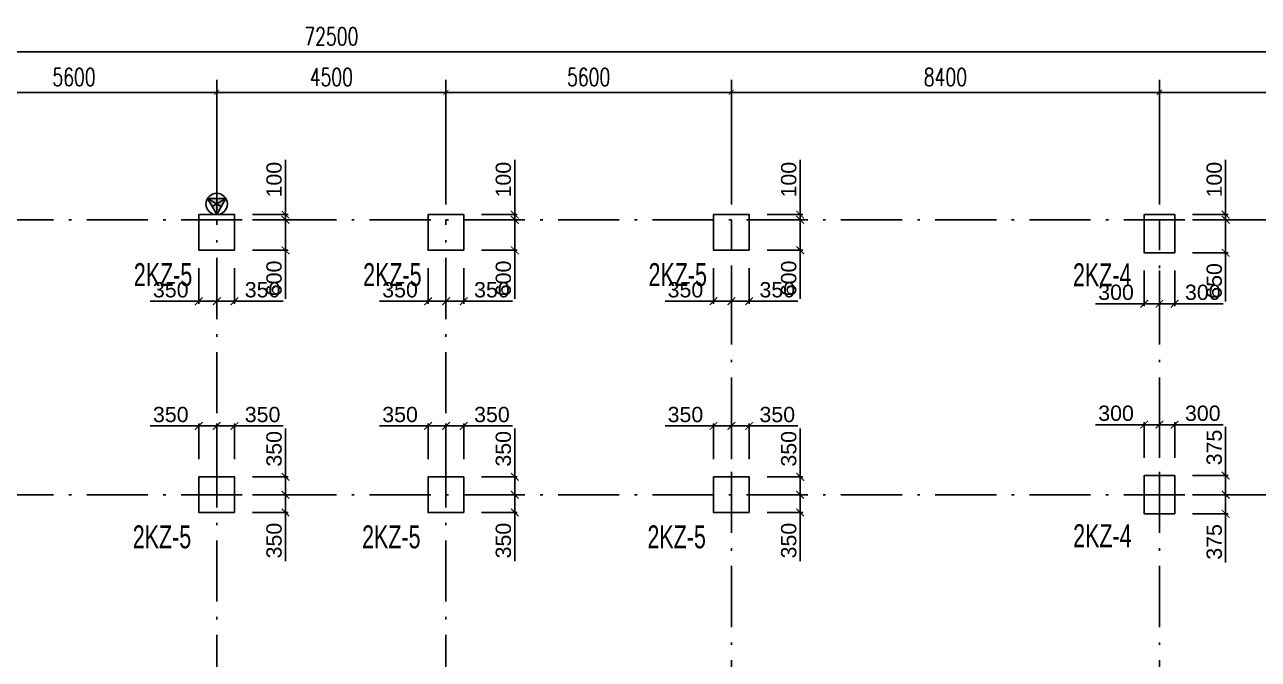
# Model space of a CAD drawing. Header units: millimetres. Extents: x -3831 to 465700, y 39900 to 106100.
# Drawn here: x 30232 to 54441, y 92667 to 105131 of the extents above; entities that cross this region are included whole.
import ezdxf

# ---------------------------------------------------------------- set-up
doc = ezdxf.new("R2010")
doc.units = ezdxf.units.MM
doc.linetypes.add('线型2', pattern=[1850, 1200, -300, 50, -300])
for name, color, linetype in [('AXIS', 3, 'Continuous'), ('column_dim', 90, 'Continuous'), ('DOTE', 10, '线型2'), ('沉降观测点', 1, 'Continuous')]:
    doc.layers.add(name, color=color, linetype=linetype)
doc.layers.add('S_Cl', color=2, linetype='Continuous', lineweight=25)
doc.layers.add('S_ColumFocus', color=2, linetype='Continuous', lineweight=9)
doc.styles.add('_TCH_DIM_T3', font='SIMPLEX', dxfattribs={"width": 0.705882, "bigfont": 'GBCBIG'})
doc.styles.get("Standard").update_dxf_attribs({"font": 'arial.ttf'})
doc.styles.add('xxxx', font='RIF.ttf')
doc.dimstyles.new('_TCH_ARCH&&100', dxfattribs={"dimtxt": 297.5, "dimasz": 100, "dimexe": 250, "dimexo": 300, "dimgap": 126.25, "dimtad": 1, "dimdec": 0, "dimzin": 0, "dimdsep": 46, "dimtxsty": '_TCH_DIM_T3', "dimblk": 'ARCHTICK', "dimcen": 0.09, "dimclrt": 7, "dimazin": 2, "dimtfac": 1, "dimtdec": 0, "dimtix": 1, "dimtmove": 2, "dimatfit": 3, "dimfxl": 100, "dimtolj": 1, "dimtzin": 0, "dimarcsym": 0})
doc.dimstyles.new('ISO-25', dxfattribs={"dimtxt": 2.5, "dimasz": 2.5, "dimexe": 1.25, "dimexo": 0.625, "dimtad": 1, "dimtxsty": 'Standard', "dimcen": 2.5, "dimadec": 0, "dimazin": 0, "dimtfac": 1, "dimtmove": 0, "dimatfit": 3, "dimfxl": 1, "dimarcsym": 0})

# ---------------------------------------------------------------- blocks, each defined once
blk = doc.blocks.new('_ArchTick')
at = {"color": 0, "linetype": 'ByBlock', "const_width": 0.15}
blk.add_lwpolyline([(-0.5, -0.5), (0.5, 0.5)], dxfattribs=at)
blk = doc.blocks.new('*D1406')
at = {"layer": 'column_dim', "color": 0, "lineweight": -2, "transparency": 16777216}
for p, q in [((53150, 101300), (53850, 101300)), ((53800, 101300), (53800, 100650)), ((53150, 100650), (53850, 100650)), ((53800, 100650), (53800, 99697))]:
    blk.add_line(p, q, dxfattribs=at)
at = {"layer": 'Defpoints', "color": 0, "transparency": 16777216}
for p in [(52800, 101300), (53800, 101300), (52800, 100650)]:
    blk.add_point(p, dxfattribs=at)
at = {"layer": 'column_dim', "color": 0, "lineweight": -2, "transparency": 16777216, "xscale": 150, "yscale": 150, "zscale": 150}
for p, rotation in [((53800, 101300), 90), ((53800, 100650), 270)]:
    blk.add_blockref('_ArchTick', p, dxfattribs=dict(at, rotation=rotation))
at = {"layer": 'column_dim', "color": 7, "transparency": 16777216, "insert": (53577, 100098), "char_height": 300, "attachment_point": 5, "rotation": 90}
blk.add_mtext('650', dxfattribs=at)
blk = doc.blocks.new('*D1407')
at = {"layer": 'column_dim', "color": 0, "lineweight": -2, "transparency": 16777216}
for p, q in [((53800, 101400), (53800, 102474)), ((53150, 101400), (53850, 101400)), ((53150, 101300), (53850, 101300)), ((53800, 101300), (53800, 101400)), ((53800, 101300), (53800, 101150))]:
    blk.add_line(p, q, dxfattribs=at)
at = {"layer": 'Defpoints', "color": 0, "transparency": 16777216}
for p in [(52800, 101400), (52800, 101300), (53800, 101300)]:
    blk.add_point(p, dxfattribs=at)
at = {"layer": 'column_dim', "color": 0, "lineweight": -2, "transparency": 16777216, "xscale": 150, "yscale": 150, "zscale": 150}
for p, rotation in [((53800, 101400), 270), ((53800, 101300), 90)]:
    blk.add_blockref('_ArchTick', p, dxfattribs=dict(at, rotation=rotation))
at = {"layer": 'column_dim', "color": 7, "transparency": 16777216, "insert": (53577, 102087), "char_height": 300, "attachment_point": 5, "rotation": 90}
blk.add_mtext('100', dxfattribs=at)
blk = doc.blocks.new('*D1408')
at = {"layer": 'column_dim', "color": 0, "lineweight": -2, "transparency": 16777216}
for p, q in [((52200, 100300), (52200, 99600)), ((52500, 100300), (52500, 99600)), ((52200, 99650), (51248, 99650)), ((52500, 99650), (52200, 99650))]:
    blk.add_line(p, q, dxfattribs=at)
at = {"layer": 'Defpoints', "color": 0, "transparency": 16777216}
for p in [(52200, 100650), (52500, 100650), (52500, 99650)]:
    blk.add_point(p, dxfattribs=at)
at = {"layer": 'column_dim', "color": 0, "lineweight": -2, "transparency": 16777216, "xscale": 150, "yscale": 150, "zscale": 150, "rotation": 180}
blk.add_blockref('_ArchTick', (52200, 99650), dxfattribs=at)
at = {"layer": 'column_dim', "color": 0, "lineweight": -2, "transparency": 16777216, "xscale": 150, "yscale": 150, "zscale": 150}
blk.add_blockref('_ArchTick', (52500, 99650), dxfattribs=at)
at = {"layer": 'column_dim', "color": 7, "transparency": 16777216, "insert": (51649, 99873), "char_height": 300, "attachment_point": 5}
blk.add_mtext('300', dxfattribs=at)
blk = doc.blocks.new('*D1409')
at = {"layer": 'column_dim', "color": 0, "lineweight": -2, "transparency": 16777216}
for p, q in [((52500, 100300), (52500, 99600)), ((52800, 100300), (52800, 99600)), ((52500, 99650), (52800, 99650)), ((52800, 99650), (53752, 99650))]:
    blk.add_line(p, q, dxfattribs=at)
at = {"layer": 'Defpoints', "color": 0, "transparency": 16777216}
for p in [(52500, 100650), (52800, 100650), (52500, 99650)]:
    blk.add_point(p, dxfattribs=at)
at = {"layer": 'column_dim', "color": 0, "lineweight": -2, "transparency": 16777216, "xscale": 150, "yscale": 150, "zscale": 150, "rotation": 180}
blk.add_blockref('_ArchTick', (52500, 99650), dxfattribs=at)
at = {"layer": 'column_dim', "color": 0, "lineweight": -2, "transparency": 16777216, "xscale": 150, "yscale": 150, "zscale": 150}
blk.add_blockref('_ArchTick', (52800, 99650), dxfattribs=at)
at = {"layer": 'column_dim', "color": 7, "transparency": 16777216, "insert": (53351, 99873), "char_height": 300, "attachment_point": 5}
blk.add_mtext('300', dxfattribs=at)
blk = doc.blocks.new('*D1410')
at = {"layer": 'column_dim', "color": 0, "lineweight": -2, "transparency": 16777216}
for p, q in [((53150, 95900), (53850, 95900)), ((53800, 95900), (53800, 95525)), ((53150, 95525), (53850, 95525)), ((53800, 95525), (53800, 94570))]:
    blk.add_line(p, q, dxfattribs=at)
at = {"layer": 'Defpoints', "color": 0, "transparency": 16777216}
for p in [(52800, 95900), (53800, 95900), (52800, 95525)]:
    blk.add_point(p, dxfattribs=at)
at = {"layer": 'column_dim', "color": 0, "lineweight": -2, "transparency": 16777216, "xscale": 150, "yscale": 150, "zscale": 150}
for p, rotation in [((53800, 95900), 90), ((53800, 95525), 270)]:
    blk.add_blockref('_ArchTick', p, dxfattribs=dict(at, rotation=rotation))
at = {"layer": 'column_dim', "color": 7, "transparency": 16777216, "insert": (53577, 94973), "char_height": 300, "attachment_point": 5, "rotation": 90}
blk.add_mtext('375', dxfattribs=at)
blk = doc.blocks.new('*D1411')
at = {"layer": 'column_dim', "color": 0, "lineweight": -2, "transparency": 16777216}
for p, q in [((53800, 96275), (53800, 97230)), ((53150, 96275), (53850, 96275)), ((53800, 95900), (53800, 96275)), ((53150, 95900), (53850, 95900))]:
    blk.add_line(p, q, dxfattribs=at)
at = {"layer": 'Defpoints', "color": 0, "transparency": 16777216}
for p in [(52800, 96275), (52800, 95900), (53800, 95900)]:
    blk.add_point(p, dxfattribs=at)
at = {"layer": 'column_dim', "color": 0, "lineweight": -2, "transparency": 16777216, "xscale": 150, "yscale": 150, "zscale": 150}
for p, rotation in [((53800, 96275), 90), ((53800, 95900), 270)]:
    blk.add_blockref('_ArchTick', p, dxfattribs=dict(at, rotation=rotation))
at = {"layer": 'column_dim', "color": 7, "transparency": 16777216, "insert": (53577, 96827), "char_height": 300, "attachment_point": 5, "rotation": 90}
blk.add_mtext('375', dxfattribs=at)
blk = doc.blocks.new('*D1412')
at = {"layer": 'column_dim', "color": 0, "lineweight": -2, "transparency": 16777216}
for p, q in [((52500, 96625), (52500, 97325)), ((52800, 96625), (52800, 97325)), ((52500, 97275), (52800, 97275)), ((52800, 97275), (53752, 97275))]:
    blk.add_line(p, q, dxfattribs=at)
at = {"layer": 'Defpoints', "color": 0, "transparency": 16777216}
for p in [(52500, 97275), (52500, 96275), (52800, 96275)]:
    blk.add_point(p, dxfattribs=at)
at = {"layer": 'column_dim', "color": 0, "lineweight": -2, "transparency": 16777216, "xscale": 150, "yscale": 150, "zscale": 150, "rotation": 180}
blk.add_blockref('_ArchTick', (52500, 97275), dxfattribs=at)
at = {"layer": 'column_dim', "color": 0, "lineweight": -2, "transparency": 16777216, "xscale": 150, "yscale": 150, "zscale": 150}
blk.add_blockref('_ArchTick', (52800, 97275), dxfattribs=at)
at = {"layer": 'column_dim', "color": 7, "transparency": 16777216, "insert": (53351, 97498), "char_height": 300, "attachment_point": 5}
blk.add_mtext('300', dxfattribs=at)
blk = doc.blocks.new('*D1413')
at = {"layer": 'column_dim', "color": 0, "lineweight": -2, "transparency": 16777216}
for p, q in [((52200, 96625), (52200, 97325)), ((52500, 96625), (52500, 97325)), ((52200, 97275), (51248, 97275)), ((52500, 97275), (52200, 97275))]:
    blk.add_line(p, q, dxfattribs=at)
at = {"layer": 'Defpoints', "color": 0, "transparency": 16777216}
for p in [(52500, 97275), (52200, 96275), (52500, 96275)]:
    blk.add_point(p, dxfattribs=at)
at = {"layer": 'column_dim', "color": 0, "lineweight": -2, "transparency": 16777216, "xscale": 150, "yscale": 150, "zscale": 150, "rotation": 180}
blk.add_blockref('_ArchTick', (52200, 97275), dxfattribs=at)
at = {"layer": 'column_dim', "color": 0, "lineweight": -2, "transparency": 16777216, "xscale": 150, "yscale": 150, "zscale": 150}
blk.add_blockref('_ArchTick', (52500, 97275), dxfattribs=at)
at = {"layer": 'column_dim', "color": 7, "transparency": 16777216, "insert": (51649, 97498), "char_height": 300, "attachment_point": 5}
blk.add_mtext('300', dxfattribs=at)
blk = doc.blocks.new('*D1438')
at = {"layer": 'column_dim', "color": 0, "lineweight": -2, "transparency": 16777216}
for p, q in [((44800, 101300), (45500, 101300)), ((45450, 101300), (45450, 100700)), ((44800, 100700), (45500, 100700)), ((45450, 100700), (45450, 99747))]:
    blk.add_line(p, q, dxfattribs=at)
at = {"layer": 'Defpoints', "color": 0, "transparency": 16777216}
for p in [(44450, 101300), (45450, 101300), (44450, 100700)]:
    blk.add_point(p, dxfattribs=at)
at = {"layer": 'column_dim', "color": 0, "lineweight": -2, "transparency": 16777216, "xscale": 150, "yscale": 150, "zscale": 150}
for p, rotation in [((45450, 101300), 90), ((45450, 100700), 270)]:
    blk.add_blockref('_ArchTick', p, dxfattribs=dict(at, rotation=rotation))
at = {"layer": 'column_dim', "color": 7, "transparency": 16777216, "insert": (45227, 100148), "char_height": 300, "attachment_point": 5, "rotation": 90}
blk.add_mtext('600', dxfattribs=at)
blk = doc.blocks.new('*D1439')
at = {"layer": 'column_dim', "color": 0, "lineweight": -2, "transparency": 16777216}
for p, q in [((45450, 101400), (45450, 102474)), ((44800, 101400), (45500, 101400)), ((44800, 101300), (45500, 101300)), ((45450, 101300), (45450, 101400)), ((45450, 101300), (45450, 101150))]:
    blk.add_line(p, q, dxfattribs=at)
at = {"layer": 'Defpoints', "color": 0, "transparency": 16777216}
for p in [(44450, 101400), (44450, 101300), (45450, 101300)]:
    blk.add_point(p, dxfattribs=at)
at = {"layer": 'column_dim', "color": 0, "lineweight": -2, "transparency": 16777216, "xscale": 150, "yscale": 150, "zscale": 150}
for p, rotation in [((45450, 101400), 270), ((45450, 101300), 90)]:
    blk.add_blockref('_ArchTick', p, dxfattribs=dict(at, rotation=rotation))
at = {"layer": 'column_dim', "color": 7, "transparency": 16777216, "insert": (45227, 102087), "char_height": 300, "attachment_point": 5, "rotation": 90}
blk.add_mtext('100', dxfattribs=at)
blk = doc.blocks.new('*D1440')
at = {"layer": 'column_dim', "color": 0, "lineweight": -2, "transparency": 16777216}
for p, q in [((43750, 100350), (43750, 99650)), ((44100, 100350), (44100, 99650)), ((43750, 99700), (42798, 99700)), ((44100, 99700), (43750, 99700))]:
    blk.add_line(p, q, dxfattribs=at)
at = {"layer": 'Defpoints', "color": 0, "transparency": 16777216}
for p in [(43750, 100700), (44100, 100700), (44100, 99700)]:
    blk.add_point(p, dxfattribs=at)
at = {"layer": 'column_dim', "color": 0, "lineweight": -2, "transparency": 16777216, "xscale": 150, "yscale": 150, "zscale": 150, "rotation": 180}
blk.add_blockref('_ArchTick', (43750, 99700), dxfattribs=at)
at = {"layer": 'column_dim', "color": 0, "lineweight": -2, "transparency": 16777216, "xscale": 150, "yscale": 150, "zscale": 150}
blk.add_blockref('_ArchTick', (44100, 99700), dxfattribs=at)
at = {"layer": 'column_dim', "color": 7, "transparency": 16777216, "insert": (43199, 99923), "char_height": 300, "attachment_point": 5}
blk.add_mtext('350', dxfattribs=at)
blk = doc.blocks.new('*D1441')
at = {"layer": 'column_dim', "color": 0, "lineweight": -2, "transparency": 16777216}
for p, q in [((44100, 100350), (44100, 99650)), ((44450, 100350), (44450, 99650)), ((44100, 99700), (44450, 99700)), ((44450, 99700), (45402, 99700))]:
    blk.add_line(p, q, dxfattribs=at)
at = {"layer": 'Defpoints', "color": 0, "transparency": 16777216}
for p in [(44100, 100700), (44450, 100700), (44100, 99700)]:
    blk.add_point(p, dxfattribs=at)
at = {"layer": 'column_dim', "color": 0, "lineweight": -2, "transparency": 16777216, "xscale": 150, "yscale": 150, "zscale": 150, "rotation": 180}
blk.add_blockref('_ArchTick', (44100, 99700), dxfattribs=at)
at = {"layer": 'column_dim', "color": 0, "lineweight": -2, "transparency": 16777216, "xscale": 150, "yscale": 150, "zscale": 150}
blk.add_blockref('_ArchTick', (44450, 99700), dxfattribs=at)
at = {"layer": 'column_dim', "color": 7, "transparency": 16777216, "insert": (45001, 99923), "char_height": 300, "attachment_point": 5}
blk.add_mtext('350', dxfattribs=at)
blk = doc.blocks.new('*D1442')
at = {"layer": 'column_dim', "color": 0, "lineweight": -2, "transparency": 16777216}
for p, q in [((44800, 95900), (45500, 95900)), ((45450, 95900), (45450, 95550)), ((44800, 95550), (45500, 95550)), ((45450, 95550), (45450, 94598))]:
    blk.add_line(p, q, dxfattribs=at)
at = {"layer": 'Defpoints', "color": 0, "transparency": 16777216}
for p in [(44450, 95900), (45450, 95900), (44450, 95550)]:
    blk.add_point(p, dxfattribs=at)
at = {"layer": 'column_dim', "color": 0, "lineweight": -2, "transparency": 16777216, "xscale": 150, "yscale": 150, "zscale": 150}
for p, rotation in [((45450, 95900), 90), ((45450, 95550), 270)]:
    blk.add_blockref('_ArchTick', p, dxfattribs=dict(at, rotation=rotation))
at = {"layer": 'column_dim', "color": 7, "transparency": 16777216, "insert": (45227, 94999), "char_height": 300, "attachment_point": 5, "rotation": 90}
blk.add_mtext('350', dxfattribs=at)
blk = doc.blocks.new('*D1443')
at = {"layer": 'column_dim', "color": 0, "lineweight": -2, "transparency": 16777216}
for p, q in [((45450, 96250), (45450, 97202)), ((44800, 96250), (45500, 96250)), ((45450, 95900), (45450, 96250)), ((44800, 95900), (45500, 95900))]:
    blk.add_line(p, q, dxfattribs=at)
at = {"layer": 'Defpoints', "color": 0, "transparency": 16777216}
for p in [(44450, 96250), (44450, 95900), (45450, 95900)]:
    blk.add_point(p, dxfattribs=at)
at = {"layer": 'column_dim', "color": 0, "lineweight": -2, "transparency": 16777216, "xscale": 150, "yscale": 150, "zscale": 150}
for p, rotation in [((45450, 96250), 90), ((45450, 95900), 270)]:
    blk.add_blockref('_ArchTick', p, dxfattribs=dict(at, rotation=rotation))
at = {"layer": 'column_dim', "color": 7, "transparency": 16777216, "insert": (45227, 96801), "char_height": 300, "attachment_point": 5, "rotation": 90}
blk.add_mtext('350', dxfattribs=at)
blk = doc.blocks.new('*D1444')
at = {"layer": 'column_dim', "color": 0, "lineweight": -2, "transparency": 16777216}
for p, q in [((44100, 96600), (44100, 97300)), ((44100, 97250), (44450, 97250)), ((44450, 96600), (44450, 97300)), ((44450, 97250), (45402, 97250))]:
    blk.add_line(p, q, dxfattribs=at)
at = {"layer": 'Defpoints', "color": 0, "transparency": 16777216}
for p in [(44100, 97250), (44100, 96250), (44450, 96250)]:
    blk.add_point(p, dxfattribs=at)
at = {"layer": 'column_dim', "color": 0, "lineweight": -2, "transparency": 16777216, "xscale": 150, "yscale": 150, "zscale": 150, "rotation": 180}
blk.add_blockref('_ArchTick', (44100, 97250), dxfattribs=at)
at = {"layer": 'column_dim', "color": 0, "lineweight": -2, "transparency": 16777216, "xscale": 150, "yscale": 150, "zscale": 150}
blk.add_blockref('_ArchTick', (44450, 97250), dxfattribs=at)
at = {"layer": 'column_dim', "color": 7, "transparency": 16777216, "insert": (45001, 97473), "char_height": 300, "attachment_point": 5}
blk.add_mtext('350', dxfattribs=at)
blk = doc.blocks.new('*D1445')
at = {"layer": 'column_dim', "color": 0, "lineweight": -2, "transparency": 16777216}
for p, q in [((43750, 97250), (42798, 97250)), ((43750, 96600), (43750, 97300)), ((44100, 97250), (43750, 97250)), ((44100, 96600), (44100, 97300))]:
    blk.add_line(p, q, dxfattribs=at)
at = {"layer": 'Defpoints', "color": 0, "transparency": 16777216}
for p in [(44100, 97250), (43750, 96250), (44100, 96250)]:
    blk.add_point(p, dxfattribs=at)
at = {"layer": 'column_dim', "color": 0, "lineweight": -2, "transparency": 16777216, "xscale": 150, "yscale": 150, "zscale": 150, "rotation": 180}
blk.add_blockref('_ArchTick', (43750, 97250), dxfattribs=at)
at = {"layer": 'column_dim', "color": 0, "lineweight": -2, "transparency": 16777216, "xscale": 150, "yscale": 150, "zscale": 150}
blk.add_blockref('_ArchTick', (44100, 97250), dxfattribs=at)
at = {"layer": 'column_dim', "color": 7, "transparency": 16777216, "insert": (43199, 97473), "char_height": 300, "attachment_point": 5}
blk.add_mtext('350', dxfattribs=at)
blk = doc.blocks.new('*D1466')
at = {"layer": 'column_dim', "color": 0, "lineweight": -2, "transparency": 16777216}
for p, q in [((39200, 101300), (39900, 101300)), ((39850, 101300), (39850, 100700)), ((39200, 100700), (39900, 100700)), ((39850, 100700), (39850, 99747))]:
    blk.add_line(p, q, dxfattribs=at)
at = {"layer": 'Defpoints', "color": 0, "transparency": 16777216}
for p in [(38850, 101300), (39850, 101300), (38850, 100700)]:
    blk.add_point(p, dxfattribs=at)
at = {"layer": 'column_dim', "color": 0, "lineweight": -2, "transparency": 16777216, "xscale": 150, "yscale": 150, "zscale": 150}
for p, rotation in [((39850, 101300), 90), ((39850, 100700), 270)]:
    blk.add_blockref('_ArchTick', p, dxfattribs=dict(at, rotation=rotation))
at = {"layer": 'column_dim', "color": 7, "transparency": 16777216, "insert": (39627, 100148), "char_height": 300, "attachment_point": 5, "rotation": 90}
blk.add_mtext('600', dxfattribs=at)
blk = doc.blocks.new('*D1467')
at = {"layer": 'column_dim', "color": 0, "lineweight": -2, "transparency": 16777216}
for p, q in [((39850, 101400), (39850, 102474)), ((39200, 101400), (39900, 101400)), ((39200, 101300), (39900, 101300)), ((39850, 101300), (39850, 101400)), ((39850, 101300), (39850, 101150))]:
    blk.add_line(p, q, dxfattribs=at)
at = {"layer": 'Defpoints', "color": 0, "transparency": 16777216}
for p in [(38850, 101400), (38850, 101300), (39850, 101300)]:
    blk.add_point(p, dxfattribs=at)
at = {"layer": 'column_dim', "color": 0, "lineweight": -2, "transparency": 16777216, "xscale": 150, "yscale": 150, "zscale": 150}
for p, rotation in [((39850, 101400), 270), ((39850, 101300), 90)]:
    blk.add_blockref('_ArchTick', p, dxfattribs=dict(at, rotation=rotation))
at = {"layer": 'column_dim', "color": 7, "transparency": 16777216, "insert": (39627, 102087), "char_height": 300, "attachment_point": 5, "rotation": 90}
blk.add_mtext('100', dxfattribs=at)
blk = doc.blocks.new('*D1468')
at = {"layer": 'column_dim', "color": 0, "lineweight": -2, "transparency": 16777216}
for p, q in [((38150, 100350), (38150, 99650)), ((38500, 100350), (38500, 99650)), ((38150, 99700), (37198, 99700)), ((38500, 99700), (38150, 99700))]:
    blk.add_line(p, q, dxfattribs=at)
at = {"layer": 'Defpoints', "color": 0, "transparency": 16777216}
for p in [(38150, 100700), (38500, 100700), (38500, 99700)]:
    blk.add_point(p, dxfattribs=at)
at = {"layer": 'column_dim', "color": 0, "lineweight": -2, "transparency": 16777216, "xscale": 150, "yscale": 150, "zscale": 150, "rotation": 180}
blk.add_blockref('_ArchTick', (38150, 99700), dxfattribs=at)
at = {"layer": 'column_dim', "color": 0, "lineweight": -2, "transparency": 16777216, "xscale": 150, "yscale": 150, "zscale": 150}
blk.add_blockref('_ArchTick', (38500, 99700), dxfattribs=at)
at = {"layer": 'column_dim', "color": 7, "transparency": 16777216, "insert": (37599, 99923), "char_height": 300, "attachment_point": 5}
blk.add_mtext('350', dxfattribs=at)
blk = doc.blocks.new('*D1469')
at = {"layer": 'column_dim', "color": 0, "lineweight": -2, "transparency": 16777216}
for p, q in [((38500, 100350), (38500, 99650)), ((38850, 100350), (38850, 99650)), ((38500, 99700), (38850, 99700)), ((38850, 99700), (39802, 99700))]:
    blk.add_line(p, q, dxfattribs=at)
at = {"layer": 'Defpoints', "color": 0, "transparency": 16777216}
for p in [(38500, 100700), (38850, 100700), (38500, 99700)]:
    blk.add_point(p, dxfattribs=at)
at = {"layer": 'column_dim', "color": 0, "lineweight": -2, "transparency": 16777216, "xscale": 150, "yscale": 150, "zscale": 150, "rotation": 180}
blk.add_blockref('_ArchTick', (38500, 99700), dxfattribs=at)
at = {"layer": 'column_dim', "color": 0, "lineweight": -2, "transparency": 16777216, "xscale": 150, "yscale": 150, "zscale": 150}
blk.add_blockref('_ArchTick', (38850, 99700), dxfattribs=at)
at = {"layer": 'column_dim', "color": 7, "transparency": 16777216, "insert": (39401, 99923), "char_height": 300, "attachment_point": 5}
blk.add_mtext('350', dxfattribs=at)
blk = doc.blocks.new('*D1470')
at = {"layer": 'column_dim', "color": 0, "lineweight": -2, "transparency": 16777216}
for p, q in [((39200, 95900), (39900, 95900)), ((39850, 95900), (39850, 95550)), ((39200, 95550), (39900, 95550)), ((39850, 95550), (39850, 94598))]:
    blk.add_line(p, q, dxfattribs=at)
at = {"layer": 'Defpoints', "color": 0, "transparency": 16777216}
for p in [(38850, 95900), (39850, 95900), (38850, 95550)]:
    blk.add_point(p, dxfattribs=at)
at = {"layer": 'column_dim', "color": 0, "lineweight": -2, "transparency": 16777216, "xscale": 150, "yscale": 150, "zscale": 150}
for p, rotation in [((39850, 95900), 90), ((39850, 95550), 270)]:
    blk.add_blockref('_ArchTick', p, dxfattribs=dict(at, rotation=rotation))
at = {"layer": 'column_dim', "color": 7, "transparency": 16777216, "insert": (39627, 94999), "char_height": 300, "attachment_point": 5, "rotation": 90}
blk.add_mtext('350', dxfattribs=at)
blk = doc.blocks.new('*D1471')
at = {"layer": 'column_dim', "color": 0, "lineweight": -2, "transparency": 16777216}
for p, q in [((39850, 96250), (39850, 97202)), ((39200, 96250), (39900, 96250)), ((39850, 95900), (39850, 96250)), ((39200, 95900), (39900, 95900))]:
    blk.add_line(p, q, dxfattribs=at)
at = {"layer": 'Defpoints', "color": 0, "transparency": 16777216}
for p in [(38850, 96250), (38850, 95900), (39850, 95900)]:
    blk.add_point(p, dxfattribs=at)
at = {"layer": 'column_dim', "color": 0, "lineweight": -2, "transparency": 16777216, "xscale": 150, "yscale": 150, "zscale": 150}
for p, rotation in [((39850, 96250), 90), ((39850, 95900), 270)]:
    blk.add_blockref('_ArchTick', p, dxfattribs=dict(at, rotation=rotation))
at = {"layer": 'column_dim', "color": 7, "transparency": 16777216, "insert": (39627, 96801), "char_height": 300, "attachment_point": 5, "rotation": 90}
blk.add_mtext('350', dxfattribs=at)
blk = doc.blocks.new('*D1472')
at = {"layer": 'column_dim', "color": 0, "lineweight": -2, "transparency": 16777216}
for p, q in [((38500, 96600), (38500, 97300)), ((38500, 97250), (38850, 97250)), ((38850, 96600), (38850, 97300)), ((38850, 97250), (39802, 97250))]:
    blk.add_line(p, q, dxfattribs=at)
at = {"layer": 'Defpoints', "color": 0, "transparency": 16777216}
for p in [(38500, 97250), (38500, 96250), (38850, 96250)]:
    blk.add_point(p, dxfattribs=at)
at = {"layer": 'column_dim', "color": 0, "lineweight": -2, "transparency": 16777216, "xscale": 150, "yscale": 150, "zscale": 150, "rotation": 180}
blk.add_blockref('_ArchTick', (38500, 97250), dxfattribs=at)
at = {"layer": 'column_dim', "color": 0, "lineweight": -2, "transparency": 16777216, "xscale": 150, "yscale": 150, "zscale": 150}
blk.add_blockref('_ArchTick', (38850, 97250), dxfattribs=at)
at = {"layer": 'column_dim', "color": 7, "transparency": 16777216, "insert": (39401, 97473), "char_height": 300, "attachment_point": 5}
blk.add_mtext('350', dxfattribs=at)
blk = doc.blocks.new('*D1473')
at = {"layer": 'column_dim', "color": 0, "lineweight": -2, "transparency": 16777216}
for p, q in [((38150, 97250), (37198, 97250)), ((38150, 96600), (38150, 97300)), ((38500, 97250), (38150, 97250)), ((38500, 96600), (38500, 97300))]:
    blk.add_line(p, q, dxfattribs=at)
at = {"layer": 'Defpoints', "color": 0, "transparency": 16777216}
for p in [(38500, 97250), (38150, 96250), (38500, 96250)]:
    blk.add_point(p, dxfattribs=at)
at = {"layer": 'column_dim', "color": 0, "lineweight": -2, "transparency": 16777216, "xscale": 150, "yscale": 150, "zscale": 150, "rotation": 180}
blk.add_blockref('_ArchTick', (38150, 97250), dxfattribs=at)
at = {"layer": 'column_dim', "color": 0, "lineweight": -2, "transparency": 16777216, "xscale": 150, "yscale": 150, "zscale": 150}
blk.add_blockref('_ArchTick', (38500, 97250), dxfattribs=at)
at = {"layer": 'column_dim', "color": 7, "transparency": 16777216, "insert": (37599, 97473), "char_height": 300, "attachment_point": 5}
blk.add_mtext('350', dxfattribs=at)
blk = doc.blocks.new('*D1492')
at = {"layer": 'column_dim', "color": 0, "lineweight": -2, "transparency": 16777216}
for p, q in [((34700, 101300), (35400, 101300)), ((35350, 101300), (35350, 100700)), ((34700, 100700), (35400, 100700)), ((35350, 100700), (35350, 99747))]:
    blk.add_line(p, q, dxfattribs=at)
at = {"layer": 'Defpoints', "color": 0, "transparency": 16777216}
for p in [(34350, 101300), (35350, 101300), (34350, 100700)]:
    blk.add_point(p, dxfattribs=at)
at = {"layer": 'column_dim', "color": 0, "lineweight": -2, "transparency": 16777216, "xscale": 150, "yscale": 150, "zscale": 150}
for p, rotation in [((35350, 101300), 90), ((35350, 100700), 270)]:
    blk.add_blockref('_ArchTick', p, dxfattribs=dict(at, rotation=rotation))
at = {"layer": 'column_dim', "color": 7, "transparency": 16777216, "insert": (35127, 100148), "char_height": 300, "attachment_point": 5, "rotation": 90}
blk.add_mtext('600', dxfattribs=at)
blk = doc.blocks.new('*D1493')
at = {"layer": 'column_dim', "color": 0, "lineweight": -2, "transparency": 16777216}
for p, q in [((35350, 101400), (35350, 102474)), ((34700, 101400), (35400, 101400)), ((34700, 101300), (35400, 101300)), ((35350, 101300), (35350, 101400)), ((35350, 101300), (35350, 101150))]:
    blk.add_line(p, q, dxfattribs=at)
at = {"layer": 'Defpoints', "color": 0, "transparency": 16777216}
for p in [(34350, 101400), (34350, 101300), (35350, 101300)]:
    blk.add_point(p, dxfattribs=at)
at = {"layer": 'column_dim', "color": 0, "lineweight": -2, "transparency": 16777216, "xscale": 150, "yscale": 150, "zscale": 150}
for p, rotation in [((35350, 101400), 270), ((35350, 101300), 90)]:
    blk.add_blockref('_ArchTick', p, dxfattribs=dict(at, rotation=rotation))
at = {"layer": 'column_dim', "color": 7, "transparency": 16777216, "insert": (35127, 102087), "char_height": 300, "attachment_point": 5, "rotation": 90}
blk.add_mtext('100', dxfattribs=at)
blk = doc.blocks.new('*D1494')
at = {"layer": 'column_dim', "color": 0, "lineweight": -2, "transparency": 16777216}
for p, q in [((33650, 100350), (33650, 99650)), ((34000, 100350), (34000, 99650)), ((33650, 99700), (32698, 99700)), ((34000, 99700), (33650, 99700))]:
    blk.add_line(p, q, dxfattribs=at)
at = {"layer": 'Defpoints', "color": 0, "transparency": 16777216}
for p in [(33650, 100700), (34000, 100700), (34000, 99700)]:
    blk.add_point(p, dxfattribs=at)
at = {"layer": 'column_dim', "color": 0, "lineweight": -2, "transparency": 16777216, "xscale": 150, "yscale": 150, "zscale": 150, "rotation": 180}
blk.add_blockref('_ArchTick', (33650, 99700), dxfattribs=at)
at = {"layer": 'column_dim', "color": 0, "lineweight": -2, "transparency": 16777216, "xscale": 150, "yscale": 150, "zscale": 150}
blk.add_blockref('_ArchTick', (34000, 99700), dxfattribs=at)
at = {"layer": 'column_dim', "color": 7, "transparency": 16777216, "insert": (33099, 99923), "char_height": 300, "attachment_point": 5}
blk.add_mtext('350', dxfattribs=at)
blk = doc.blocks.new('*D1495')
at = {"layer": 'column_dim', "color": 0, "lineweight": -2, "transparency": 16777216}
for p, q in [((34000, 100350), (34000, 99650)), ((34350, 100350), (34350, 99650)), ((34000, 99700), (34350, 99700)), ((34350, 99700), (35302, 99700))]:
    blk.add_line(p, q, dxfattribs=at)
at = {"layer": 'Defpoints', "color": 0, "transparency": 16777216}
for p in [(34000, 100700), (34350, 100700), (34000, 99700)]:
    blk.add_point(p, dxfattribs=at)
at = {"layer": 'column_dim', "color": 0, "lineweight": -2, "transparency": 16777216, "xscale": 150, "yscale": 150, "zscale": 150, "rotation": 180}
blk.add_blockref('_ArchTick', (34000, 99700), dxfattribs=at)
at = {"layer": 'column_dim', "color": 0, "lineweight": -2, "transparency": 16777216, "xscale": 150, "yscale": 150, "zscale": 150}
blk.add_blockref('_ArchTick', (34350, 99700), dxfattribs=at)
at = {"layer": 'column_dim', "color": 7, "transparency": 16777216, "insert": (34901, 99923), "char_height": 300, "attachment_point": 5}
blk.add_mtext('350', dxfattribs=at)
blk = doc.blocks.new('*D1496')
at = {"layer": 'column_dim', "color": 0, "lineweight": -2, "transparency": 16777216}
for p, q in [((34700, 95900), (35400, 95900)), ((35350, 95900), (35350, 95550)), ((34700, 95550), (35400, 95550)), ((35350, 95550), (35350, 94598))]:
    blk.add_line(p, q, dxfattribs=at)
at = {"layer": 'Defpoints', "color": 0, "transparency": 16777216}
for p in [(34350, 95900), (35350, 95900), (34350, 95550)]:
    blk.add_point(p, dxfattribs=at)
at = {"layer": 'column_dim', "color": 0, "lineweight": -2, "transparency": 16777216, "xscale": 150, "yscale": 150, "zscale": 150}
for p, rotation in [((35350, 95900), 90), ((35350, 95550), 270)]:
    blk.add_blockref('_ArchTick', p, dxfattribs=dict(at, rotation=rotation))
at = {"layer": 'column_dim', "color": 7, "transparency": 16777216, "insert": (35127, 94999), "char_height": 300, "attachment_point": 5, "rotation": 90}
blk.add_mtext('350', dxfattribs=at)
blk = doc.blocks.new('*D1497')
at = {"layer": 'column_dim', "color": 0, "lineweight": -2, "transparency": 16777216}
for p, q in [((35350, 96250), (35350, 97202)), ((34700, 96250), (35400, 96250)), ((35350, 95900), (35350, 96250)), ((34700, 95900), (35400, 95900))]:
    blk.add_line(p, q, dxfattribs=at)
at = {"layer": 'Defpoints', "color": 0, "transparency": 16777216}
for p in [(34350, 96250), (34350, 95900), (35350, 95900)]:
    blk.add_point(p, dxfattribs=at)
at = {"layer": 'column_dim', "color": 0, "lineweight": -2, "transparency": 16777216, "xscale": 150, "yscale": 150, "zscale": 150}
for p, rotation in [((35350, 96250), 90), ((35350, 95900), 270)]:
    blk.add_blockref('_ArchTick', p, dxfattribs=dict(at, rotation=rotation))
at = {"layer": 'column_dim', "color": 7, "transparency": 16777216, "insert": (35127, 96801), "char_height": 300, "attachment_point": 5, "rotation": 90}
blk.add_mtext('350', dxfattribs=at)
blk = doc.blocks.new('*D1498')
at = {"layer": 'column_dim', "color": 0, "lineweight": -2, "transparency": 16777216}
for p, q in [((34000, 96600), (34000, 97300)), ((34000, 97250), (34350, 97250)), ((34350, 96600), (34350, 97300)), ((34350, 97250), (35302, 97250))]:
    blk.add_line(p, q, dxfattribs=at)
at = {"layer": 'Defpoints', "color": 0, "transparency": 16777216}
for p in [(34000, 97250), (34000, 96250), (34350, 96250)]:
    blk.add_point(p, dxfattribs=at)
at = {"layer": 'column_dim', "color": 0, "lineweight": -2, "transparency": 16777216, "xscale": 150, "yscale": 150, "zscale": 150, "rotation": 180}
blk.add_blockref('_ArchTick', (34000, 97250), dxfattribs=at)
at = {"layer": 'column_dim', "color": 0, "lineweight": -2, "transparency": 16777216, "xscale": 150, "yscale": 150, "zscale": 150}
blk.add_blockref('_ArchTick', (34350, 97250), dxfattribs=at)
at = {"layer": 'column_dim', "color": 7, "transparency": 16777216, "insert": (34901, 97473), "char_height": 300, "attachment_point": 5}
blk.add_mtext('350', dxfattribs=at)
blk = doc.blocks.new('*D1499')
at = {"layer": 'column_dim', "color": 0, "lineweight": -2, "transparency": 16777216}
for p, q in [((33650, 97250), (32698, 97250)), ((33650, 96600), (33650, 97300)), ((34000, 97250), (33650, 97250)), ((34000, 96600), (34000, 97300))]:
    blk.add_line(p, q, dxfattribs=at)
at = {"layer": 'Defpoints', "color": 0, "transparency": 16777216}
for p in [(34000, 97250), (33650, 96250), (34000, 96250)]:
    blk.add_point(p, dxfattribs=at)
at = {"layer": 'column_dim', "color": 0, "lineweight": -2, "transparency": 16777216, "xscale": 150, "yscale": 150, "zscale": 150, "rotation": 180}
blk.add_blockref('_ArchTick', (33650, 97250), dxfattribs=at)
at = {"layer": 'column_dim', "color": 0, "lineweight": -2, "transparency": 16777216, "xscale": 150, "yscale": 150, "zscale": 150}
blk.add_blockref('_ArchTick', (34000, 97250), dxfattribs=at)
at = {"layer": 'column_dim', "color": 7, "transparency": 16777216, "insert": (33099, 97473), "char_height": 300, "attachment_point": 5}
blk.add_mtext('350', dxfattribs=at)
blk = doc.blocks.new('A$C4E0C7033')
at = {"layer": '沉降观测点'}
blk.add_hatch(color=256, dxfattribs=at).paths.add_polyline_path([(184, 368), (25, 92), (343, 92)])
for p, q in [((25, 92), (263, 230)), ((343, 92), (104, 230)), ((184, 368), (184, 92))]:
    blk.add_line(p, q, dxfattribs=at)
blk.add_lwpolyline([(25, 92), (343, 92), (184, 368)], close=True, dxfattribs=at)
blk.add_circle((184, 184), 184, dxfattribs=at)
blk = doc.blocks.new('*D2326')
at = {"layer": 'AXIS', "color": 0, "lineweight": -2, "transparency": 16777216}
for p, q in [((0, 101600), (0, 104850)), ((72500, 101600), (72500, 104850)), ((0, 104600), (72500, 104600))]:
    blk.add_line(p, q, dxfattribs=at)
at = {"layer": 'Defpoints', "color": 0, "transparency": 16777216}
for p in [(72500, 104600), (0, 101300), (72500, 101300)]:
    blk.add_point(p, dxfattribs=at)
at = {"layer": 'AXIS', "color": 0, "lineweight": -2, "transparency": 16777216, "xscale": 100, "yscale": 100, "zscale": 100, "rotation": 180}
blk.add_blockref('_ArchTick', (0, 104600), dxfattribs=at)
at = {"layer": 'AXIS', "color": 0, "lineweight": -2, "transparency": 16777216, "xscale": 100, "yscale": 100, "zscale": 100}
blk.add_blockref('_ArchTick', (72500, 104600), dxfattribs=at)
at = {"layer": 'AXIS', "color": 7, "transparency": 16777216, "insert": (36250, 104901.25), "char_height": 350, "attachment_point": 5, "style": '_TCH_DIM_T3'}
blk.add_mtext('\\A1;72500', dxfattribs=at)
blk = doc.blocks.new('*D2331')
at = {"layer": 'AXIS', "color": 0, "lineweight": -2, "transparency": 16777216}
for p, q in [((28400, 101600), (28400, 104050)), ((34000, 101600), (34000, 104050)), ((28400, 103800), (34000, 103800))]:
    blk.add_line(p, q, dxfattribs=at)
at = {"layer": 'Defpoints', "color": 0, "transparency": 16777216}
for p in [(34000, 103800), (28400, 101300), (34000, 101300)]:
    blk.add_point(p, dxfattribs=at)
at = {"layer": 'AXIS', "color": 0, "lineweight": -2, "transparency": 16777216, "xscale": 100, "yscale": 100, "zscale": 100, "rotation": 180}
blk.add_blockref('_ArchTick', (28400, 103800), dxfattribs=at)
at = {"layer": 'AXIS', "color": 0, "lineweight": -2, "transparency": 16777216, "xscale": 100, "yscale": 100, "zscale": 100}
blk.add_blockref('_ArchTick', (34000, 103800), dxfattribs=at)
at = {"layer": 'AXIS', "color": 7, "transparency": 16777216, "insert": (31200, 104101.25), "char_height": 350, "attachment_point": 5, "style": '_TCH_DIM_T3'}
blk.add_mtext('\\A1;5600', dxfattribs=at)
blk = doc.blocks.new('*D2332')
at = {"layer": 'AXIS', "color": 0, "lineweight": -2, "transparency": 16777216}
for p, q in [((34000, 101600), (34000, 104050)), ((38500, 101600), (38500, 104050)), ((34000, 103800), (38500, 103800))]:
    blk.add_line(p, q, dxfattribs=at)
at = {"layer": 'Defpoints', "color": 0, "transparency": 16777216}
for p in [(38500, 103800), (34000, 101300), (38500, 101300)]:
    blk.add_point(p, dxfattribs=at)
at = {"layer": 'AXIS', "color": 0, "lineweight": -2, "transparency": 16777216, "xscale": 100, "yscale": 100, "zscale": 100, "rotation": 180}
blk.add_blockref('_ArchTick', (34000, 103800), dxfattribs=at)
at = {"layer": 'AXIS', "color": 0, "lineweight": -2, "transparency": 16777216, "xscale": 100, "yscale": 100, "zscale": 100}
blk.add_blockref('_ArchTick', (38500, 103800), dxfattribs=at)
at = {"layer": 'AXIS', "color": 7, "transparency": 16777216, "insert": (36250, 104101.25), "char_height": 350, "attachment_point": 5, "style": '_TCH_DIM_T3'}
blk.add_mtext('\\A1;4500', dxfattribs=at)
blk = doc.blocks.new('*D2333')
at = {"layer": 'AXIS', "color": 0, "lineweight": -2, "transparency": 16777216}
for p, q in [((38500, 101600), (38500, 104050)), ((44100, 101600), (44100, 104050)), ((38500, 103800), (44100, 103800))]:
    blk.add_line(p, q, dxfattribs=at)
at = {"layer": 'Defpoints', "color": 0, "transparency": 16777216}
for p in [(44100, 103800), (38500, 101300), (44100, 101300)]:
    blk.add_point(p, dxfattribs=at)
at = {"layer": 'AXIS', "color": 0, "lineweight": -2, "transparency": 16777216, "xscale": 100, "yscale": 100, "zscale": 100, "rotation": 180}
blk.add_blockref('_ArchTick', (38500, 103800), dxfattribs=at)
at = {"layer": 'AXIS', "color": 0, "lineweight": -2, "transparency": 16777216, "xscale": 100, "yscale": 100, "zscale": 100}
blk.add_blockref('_ArchTick', (44100, 103800), dxfattribs=at)
at = {"layer": 'AXIS', "color": 7, "transparency": 16777216, "insert": (41300, 104101.25), "char_height": 350, "attachment_point": 5, "style": '_TCH_DIM_T3'}
blk.add_mtext('\\A1;5600', dxfattribs=at)
blk = doc.blocks.new('*D2334')
at = {"layer": 'AXIS', "color": 0, "lineweight": -2, "transparency": 16777216}
for p, q in [((44100, 101600), (44100, 104050)), ((52500, 101600), (52500, 104050)), ((44100, 103800), (52500, 103800))]:
    blk.add_line(p, q, dxfattribs=at)
at = {"layer": 'Defpoints', "color": 0, "transparency": 16777216}
for p in [(52500, 103800), (44100, 101300), (52500, 101300)]:
    blk.add_point(p, dxfattribs=at)
at = {"layer": 'AXIS', "color": 0, "lineweight": -2, "transparency": 16777216, "xscale": 100, "yscale": 100, "zscale": 100, "rotation": 180}
blk.add_blockref('_ArchTick', (44100, 103800), dxfattribs=at)
at = {"layer": 'AXIS', "color": 0, "lineweight": -2, "transparency": 16777216, "xscale": 100, "yscale": 100, "zscale": 100}
blk.add_blockref('_ArchTick', (52500, 103800), dxfattribs=at)
at = {"layer": 'AXIS', "color": 7, "transparency": 16777216, "insert": (48300, 104101.25), "char_height": 350, "attachment_point": 5, "style": '_TCH_DIM_T3'}
blk.add_mtext('\\A1;8400', dxfattribs=at)
blk = doc.blocks.new('*D2335')
at = {"layer": 'AXIS', "color": 0, "lineweight": -2, "transparency": 16777216}
for p, q in [((52500, 101600), (52500, 104050)), ((60900, 101600), (60900, 104050)), ((52500, 103800), (60900, 103800))]:
    blk.add_line(p, q, dxfattribs=at)
at = {"layer": 'Defpoints', "color": 0, "transparency": 16777216}
for p in [(60900, 103800), (52500, 101300), (60900, 101300)]:
    blk.add_point(p, dxfattribs=at)
at = {"layer": 'AXIS', "color": 0, "lineweight": -2, "transparency": 16777216, "xscale": 100, "yscale": 100, "zscale": 100, "rotation": 180}
blk.add_blockref('_ArchTick', (52500, 103800), dxfattribs=at)
at = {"layer": 'AXIS', "color": 0, "lineweight": -2, "transparency": 16777216, "xscale": 100, "yscale": 100, "zscale": 100}
blk.add_blockref('_ArchTick', (60900, 103800), dxfattribs=at)
at = {"layer": 'AXIS', "color": 7, "transparency": 16777216, "insert": (56700, 104101.25), "char_height": 350, "attachment_point": 5, "style": '_TCH_DIM_T3'}
blk.add_mtext('\\A1;8400', dxfattribs=at)

msp = doc.modelspace()

# ---------------------------------------------------------------- linework, layer by layer
at = {"layer": 'DOTE'}
for p, q in [((0, 101300), (72500, 101300)), ((34000, 71600), (34000, 101300)), ((38500, 71600), (38500, 101300)), ((44100, 60000), (44100, 101300)), ((52500, 60000), (52500, 101300)), ((0, 95900), (72500, 95900))]:
    msp.add_line(p, q, dxfattribs=at)
at = {"layer": 'S_Cl'}
for points in [[(34350, 100700), (34350, 101400), (33650, 101400), (33650, 100700)], [(38850, 100700), (38850, 101400), (38150, 101400), (38150, 100700)], [(44450, 100700), (44450, 101400), (43750, 101400), (43750, 100700)], [(52800, 100650), (52800, 101400), (52200, 101400), (52200, 100650)], [(34350, 95550), (34350, 96250), (33650, 96250), (33650, 95550)], [(38850, 95550), (38850, 96250), (38150, 96250), (38150, 95550)], [(44450, 95550), (44450, 96250), (43750, 96250), (43750, 95550)], [(52800, 95525), (52800, 96275), (52200, 96275), (52200, 95525)]]:
    msp.add_lwpolyline(points, close=True, dxfattribs=at)

# ---------------------------------------------------------------- block references
at = {"xscale": 1.142492795106955, "yscale": 1.142492795106955, "zscale": 1.142492795106955, "rotation": 179.9999999999488}
msp.add_blockref('A$C4E0C7033', (34209.99753, 101819.99933), dxfattribs=at)

# ---------------------------------------------------------------- texts
at = {"layer": 'S_ColumFocus', "char_height": 450, "attachment_point": 5, "style": 'xxxx'}
for s, insert, width in [('{\\W0.7;2KZ-5}', (32947.67096, 100219.37245), 1013.375), ('{\\W0.7;2KZ-5}', (37447.67096, 100219.37245), 1013.375), ('{\\W0.7;2KZ-5}', (43047.67096, 100219.37245), 1013.375), ('{\\W0.7;2KZ-4}', (51376.73346, 100219.37245), 971.5), ('{\\W0.7;2KZ-5}', (32926.73346, 95069.37245), 971.5), ('{\\W0.7;2KZ-5}', (37426.73346, 95069.37245), 971.5), ('{\\W0.7;2KZ-5}', (43026.73346, 95069.37245), 971.5), ('{\\W0.7;2KZ-4}', (51380.92096, 95094.37245), 979.875)]:
    msp.add_mtext(s, dxfattribs=dict(at, insert=insert, width=width))

# ---------------------------------------------------------------- dimensions: what is measured, and where the dimension line sits
at = {"layer": 'AXIS'}
for p1, p2, distance, picture, middle in [((0, 101300), (72500, 101300), 3300, '*D2326', (36250, 104901.25)), ((28400, 101300), (34000, 101300), 2500, '*D2331', (31200, 104101.25)), ((34000, 101300), (38500, 101300), 2500, '*D2332', (36250, 104101.25)), ((38500, 101300), (44100, 101300), 2500, '*D2333', (41300, 104101.25)), ((44100, 101300), (52500, 101300), 2500, '*D2334', (48300, 104101.25)), ((52500, 101300), (60900, 101300), 2500, '*D2335', (56700, 104101.25))]:
    dim = msp.add_aligned_dim(p1=p1, p2=p2, distance=distance, dimstyle='_TCH_ARCH&&100', override={"dimtxt": 350}, dxfattribs=at)
    dim.commit()
    dim.dimension.update_dxf_attribs({"geometry": picture, "text_midpoint": middle})
at = {"layer": 'column_dim'}
for p1, p2, distance, picture, middle in [((34350, 101400), (34350, 101300), 1000, '*D1493', (35126.8281, 102086.78035)), ((38850, 101400), (38850, 101300), 1000, '*D1467', (39626.8281, 102086.78035)), ((44450, 101400), (44450, 101300), 1000, '*D1439', (45226.8281, 102086.78035)), ((52800, 101400), (52800, 101300), 1000, '*D1407', (53576.8281, 102086.78035)), ((34350, 100700), (34350, 101300), -1000, '*D1492', (35126.8281, 100148.28104)), ((38850, 100700), (38850, 101300), -1000, '*D1466', (39626.8281, 100148.28104)), ((44450, 100700), (44450, 101300), -1000, '*D1438', (45226.8281, 100148.28104)), ((52800, 100650), (52800, 101300), -1000, '*D1406', (53576.8281, 100098.28104)), ((33650, 100700), (34000, 100700), -1000, '*D1494', (33099.20191, 99923.27422)), ((34350, 100700), (34000, 100700), 1000, '*D1495', (34900.79809, 99923.27422)), ((38150, 100700), (38500, 100700), -1000, '*D1468', (37599.20191, 99923.27422)), ((38850, 100700), (38500, 100700), 1000, '*D1469', (39400.79809, 99923.27422)), ((43750, 100700), (44100, 100700), -1000, '*D1440', (43199.20191, 99923.27422)), ((44450, 100700), (44100, 100700), 1000, '*D1441', (45000.79809, 99923.27422)), ((52200, 100650), (52500, 100650), -1000, '*D1408', (51649.20191, 99873.27422)), ((52800, 100650), (52500, 100650), 1000, '*D1409', (53350.79809, 99873.27422)), ((33650, 96250), (34000, 96250), 1000, '*D1499', (33099.20191, 97473.27422)), ((34350, 96250), (34000, 96250), -1000, '*D1498', (34900.79809, 97473.27422)), ((38150, 96250), (38500, 96250), 1000, '*D1473', (37599.20191, 97473.27422)), ((38850, 96250), (38500, 96250), -1000, '*D1472', (39400.79809, 97473.27422)), ((43750, 96250), (44100, 96250), 1000, '*D1445', (43199.20191, 97473.27422)), ((44450, 96250), (44100, 96250), -1000, '*D1444', (45000.79809, 97473.27422)), ((52200, 96275), (52500, 96275), 1000, '*D1413', (51649.20191, 97498.27422)), ((52800, 96275), (52500, 96275), -1000, '*D1412', (53350.79809, 97498.27422)), ((34350, 96250), (34350, 95900), 1000, '*D1497', (35126.72578, 96800.79809)), ((38850, 96250), (38850, 95900), 1000, '*D1471', (39626.72578, 96800.79809)), ((44450, 96250), (44450, 95900), 1000, '*D1443', (45226.72578, 96800.79809)), ((52800, 96275), (52800, 95900), 1000, '*D1411', (53576.72578, 96827.4352)), ((34350, 95550), (34350, 95900), -1000, '*D1496', (35126.72578, 94999.20191)), ((38850, 95550), (38850, 95900), -1000, '*D1470', (39626.72578, 94999.20191)), ((44450, 95550), (44450, 95900), -1000, '*D1442', (45226.72578, 94999.20191)), ((52800, 95525), (52800, 95900), -1000, '*D1410', (53576.72578, 94972.5648))]:
    dim = msp.add_aligned_dim(p1=p1, p2=p2, distance=distance, dimstyle='ISO-25', override={"dimtxt": 300, "dimasz": 150, "dimexe": 50, "dimexo": 350, "dimgap": 70, "dimjust": 1, "dimblk1": 'ArchTick', "dimblk2": 'ArchTick', "dimsah": 1, "dimclrt": 7}, dxfattribs=at)
    dim.commit()
    dim.dimension.update_dxf_attribs({"geometry": picture, "text_midpoint": middle})

doc.saveas('drawing.dxf')
